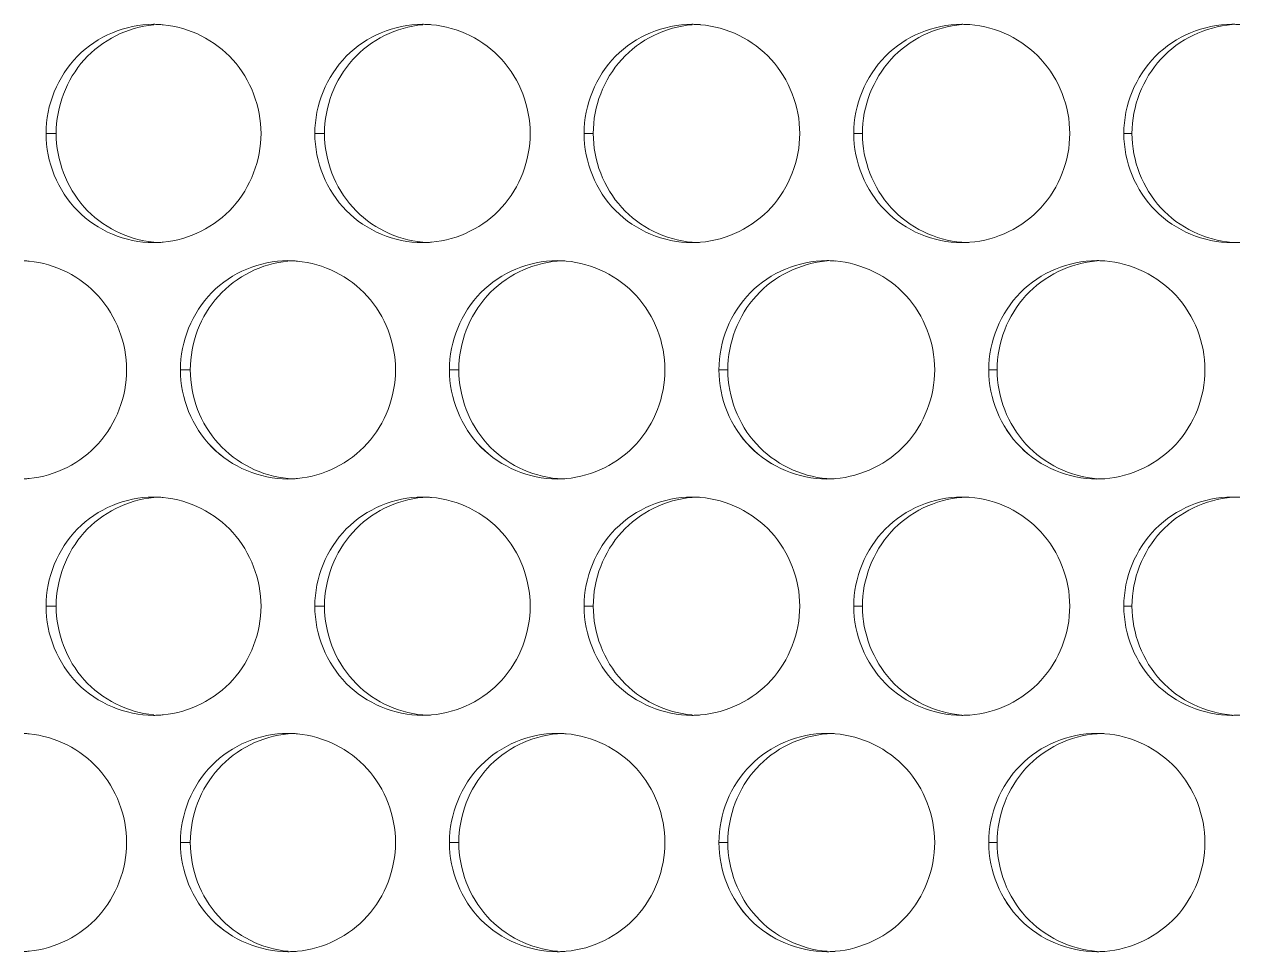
# Model space of a CAD drawing. Header units: millimetres. Extents: x 1177 to 4147, y 93 to 2194.
# Drawn here: x 1663.32 to 1696.71, y 1836.74 to 1862.23 of the extents above; entities that cross this region are included whole.
import ezdxf

# ---------------------------------------------------------------- set-up
doc = ezdxf.new("R2010")
doc.units = ezdxf.units.MM
doc.header["$LTSCALE"] = 0.1
doc.layers.add('标注', color=251, linetype='Continuous', lineweight=9)

msp = doc.modelspace()

# ---------------------------------------------------------------- linework, layer by layer
at = {"layer": '标注'}
for p, q in [((1664.198, 1859.226), (1663.919, 1859.226)), ((1671.569, 1859.226), (1671.304, 1859.226)), ((1678.953, 1859.226), (1678.701, 1859.226)), ((1686.348, 1859.226), (1686.111, 1859.226)), ((1693.755, 1859.226), (1693.531, 1859.226)), ((1667.882, 1852.731), (1667.61, 1852.731)), ((1667.882, 1852.731), (1667.61, 1852.731)), ((1675.259, 1852.731), (1675.001, 1852.731)), ((1675.259, 1852.731), (1675.001, 1852.731)), ((1682.649, 1852.731), (1682.405, 1852.731)), ((1682.649, 1852.731), (1682.405, 1852.731)), ((1690.05, 1852.731), (1689.82, 1852.731)), ((1690.05, 1852.731), (1689.82, 1852.731)), ((1664.198, 1846.236), (1663.919, 1846.236)), ((1671.569, 1846.236), (1671.304, 1846.236)), ((1678.953, 1846.236), (1678.701, 1846.236)), ((1686.348, 1846.236), (1686.111, 1846.236)), ((1693.755, 1846.236), (1693.531, 1846.236)), ((1667.882, 1839.741), (1667.61, 1839.741)), ((1667.882, 1839.741), (1667.61, 1839.741)), ((1675.259, 1839.741), (1675.001, 1839.741)), ((1675.259, 1839.741), (1675.001, 1839.741)), ((1682.649, 1839.741), (1682.405, 1839.741)), ((1682.649, 1839.741), (1682.405, 1839.741)), ((1690.05, 1839.741), (1689.82, 1839.741)), ((1690.05, 1839.741), (1689.82, 1839.741))]:
    msp.add_line(p, q, dxfattribs=at)
for centre, radius, start, end in [((1666.871, 1859.455), 2.771, 87.1426, 89.9956), ((1666.869, 1859.409), 2.817, 84.5296, 87.143), ((1674.261, 1859.447), 2.779, 87.2969, 89.9961), ((1674.259, 1859.403), 2.823, 84.8233, 87.2973), ((1681.664, 1859.439), 2.787, 87.45, 89.9965), ((1681.662, 1859.398), 2.829, 85.1149, 87.4503), ((1689.078, 1859.432), 2.794, 87.6019, 89.9969), ((1689.076, 1859.393), 2.833, 85.4045, 87.6022), ((1696.502, 1859.426), 2.801, 87.7527, 89.9973), ((1696.501, 1859.389), 2.838, 85.6923, 87.753), ((1666.871, 1858.998), 2.771, 270.0044, 272.8574), ((1666.869, 1859.044), 2.817, 272.857, 275.4704), ((1674.261, 1859.006), 2.779, 270.0039, 272.7031), ((1674.259, 1859.05), 2.823, 272.7027, 275.1767), ((1681.664, 1859.014), 2.787, 270.0035, 272.55), ((1681.662, 1859.055), 2.829, 272.5497, 274.8851), ((1689.078, 1859.021), 2.794, 270.0031, 272.3981), ((1689.076, 1859.06), 2.833, 272.3978, 274.5955), ((1696.502, 1859.027), 2.801, 270.0027, 272.2473), ((1696.501, 1859.064), 2.838, 272.247, 274.3077), ((1663.178, 1852.917), 2.814, 84.382, 87.0654), ((1663.178, 1852.917), 2.814, 84.382, 87.0654), ((1670.565, 1852.956), 2.775, 87.2199, 89.9959), ((1670.565, 1852.956), 2.775, 87.2199, 89.9959), ((1670.562, 1852.911), 2.82, 84.6767, 87.2203), ((1670.562, 1852.911), 2.82, 84.6767, 87.2203), ((1677.961, 1852.948), 2.783, 87.3736, 89.9963), ((1677.961, 1852.948), 2.783, 87.3736, 89.9963), ((1677.959, 1852.905), 2.826, 84.9693, 87.374), ((1677.959, 1852.905), 2.826, 84.9693, 87.374), ((1685.369, 1852.941), 2.791, 87.5261, 89.9967), ((1685.369, 1852.941), 2.791, 87.5261, 89.9967), ((1685.367, 1852.9), 2.831, 85.2599, 87.5264), ((1685.367, 1852.9), 2.831, 85.2599, 87.5264), ((1692.789, 1852.934), 2.798, 87.6774, 89.9971), ((1692.789, 1852.934), 2.798, 87.6774, 89.9971), ((1692.787, 1852.896), 2.836, 85.5486, 87.6777), ((1692.787, 1852.896), 2.836, 85.5486, 87.6777), ((1663.178, 1852.546), 2.814, 272.9346, 275.618), ((1663.178, 1852.546), 2.814, 272.9346, 275.618), ((1670.565, 1852.507), 2.775, 270.0041, 272.7801), ((1670.565, 1852.507), 2.775, 270.0041, 272.7801), ((1670.562, 1852.552), 2.82, 272.7797, 275.3233), ((1670.562, 1852.552), 2.82, 272.7797, 275.3233), ((1677.961, 1852.515), 2.783, 270.0037, 272.6264), ((1677.961, 1852.515), 2.783, 270.0037, 272.6264), ((1677.959, 1852.557), 2.826, 272.626, 275.0307), ((1677.959, 1852.557), 2.826, 272.626, 275.0307), ((1685.369, 1852.522), 2.791, 270.0033, 272.4739), ((1685.369, 1852.522), 2.791, 270.0033, 272.4739), ((1685.367, 1852.562), 2.831, 272.4736, 274.7401), ((1685.367, 1852.562), 2.831, 272.4736, 274.7401), ((1692.789, 1852.529), 2.798, 270.0029, 272.3226), ((1692.789, 1852.529), 2.798, 270.0029, 272.3226), ((1692.787, 1852.567), 2.836, 272.3223, 274.4514), ((1692.787, 1852.567), 2.836, 272.3223, 274.4514), ((1666.871, 1846.465), 2.771, 87.1426, 89.9956), ((1674.261, 1846.457), 2.779, 87.2969, 89.9961), ((1681.664, 1846.449), 2.787, 87.45, 89.9965), ((1681.662, 1846.408), 2.829, 85.1149, 87.4503), ((1689.078, 1846.442), 2.794, 87.6019, 89.9969), ((1689.076, 1846.403), 2.833, 85.4045, 87.6022), ((1696.502, 1846.435), 2.801, 87.7527, 89.9973), ((1696.501, 1846.398), 2.838, 85.6923, 87.753), ((1666.869, 1846.419), 2.817, 84.5296, 87.143), ((1674.259, 1846.413), 2.823, 84.8233, 87.2973), ((1666.871, 1846.007), 2.771, 270.0044, 272.8574), ((1666.869, 1846.053), 2.817, 272.857, 275.4704), ((1674.261, 1846.016), 2.779, 270.0039, 272.7031), ((1674.259, 1846.059), 2.823, 272.7027, 275.1767), ((1681.664, 1846.023), 2.787, 270.0035, 272.55), ((1681.662, 1846.065), 2.829, 272.5497, 274.8851), ((1689.078, 1846.03), 2.794, 270.0031, 272.3981), ((1689.076, 1846.069), 2.833, 272.3978, 274.5955), ((1696.502, 1846.037), 2.801, 270.0027, 272.2473), ((1696.501, 1846.074), 2.838, 272.247, 274.3077), ((1663.178, 1839.927), 2.814, 84.382, 87.0654), ((1663.178, 1839.927), 2.814, 84.382, 87.0654), ((1670.565, 1839.965), 2.775, 87.2199, 89.9959), ((1670.565, 1839.965), 2.775, 87.2199, 89.9959), ((1670.562, 1839.921), 2.82, 84.6767, 87.2203), ((1670.562, 1839.921), 2.82, 84.6767, 87.2203), ((1677.961, 1839.958), 2.783, 87.3736, 89.9963), ((1677.961, 1839.958), 2.783, 87.3736, 89.9963), ((1677.959, 1839.915), 2.826, 84.9693, 87.374), ((1677.959, 1839.915), 2.826, 84.9693, 87.374), ((1685.369, 1839.95), 2.791, 87.5261, 89.9967), ((1685.369, 1839.95), 2.791, 87.5261, 89.9967), ((1685.367, 1839.91), 2.831, 85.2599, 87.5264), ((1685.367, 1839.91), 2.831, 85.2599, 87.5264), ((1692.789, 1839.943), 2.798, 87.6774, 89.9971), ((1692.789, 1839.943), 2.798, 87.6774, 89.9971), ((1692.787, 1839.905), 2.836, 85.5486, 87.6777), ((1692.787, 1839.905), 2.836, 85.5486, 87.6777), ((1663.178, 1839.555), 2.814, 272.9346, 275.618), ((1663.178, 1839.555), 2.814, 272.9346, 275.618), ((1670.565, 1839.516), 2.775, 270.0041, 272.7801), ((1670.565, 1839.516), 2.775, 270.0041, 272.7801), ((1670.562, 1839.561), 2.82, 272.7797, 275.3233), ((1670.562, 1839.561), 2.82, 272.7797, 275.3233), ((1677.961, 1839.524), 2.783, 270.0037, 272.6264), ((1677.961, 1839.524), 2.783, 270.0037, 272.6264), ((1677.959, 1839.567), 2.826, 272.626, 275.0307), ((1677.959, 1839.567), 2.826, 272.626, 275.0307), ((1685.369, 1839.532), 2.791, 270.0033, 272.4739), ((1685.369, 1839.532), 2.791, 270.0033, 272.4739), ((1685.367, 1839.572), 2.831, 272.4736, 274.7401), ((1685.367, 1839.572), 2.831, 272.4736, 274.7401), ((1692.789, 1839.539), 2.798, 270.0029, 272.3226), ((1692.789, 1839.539), 2.798, 270.0029, 272.3226), ((1692.787, 1839.577), 2.836, 272.3223, 274.4514), ((1692.787, 1839.577), 2.836, 272.3223, 274.4514)]:
    msp.add_arc(centre, radius, start, end, dxfattribs=at)
for points, knots in [([(1666.878, 1862.214), (1666.518, 1862.179), (1665.803, 1861.97), (1664.914, 1861.295), (1664.338, 1860.333), (1664.198, 1859.594), (1664.198, 1859.226)], [0, 0, 0, 0, 0.248174, 0.497183, 0.747941, 1, 1, 1, 1]), ([(1669.826, 1859.226), (1669.826, 1859.594), (1669.684, 1860.334), (1669.107, 1861.296), (1668.215, 1861.97), (1667.499, 1862.179), (1667.137, 1862.214)], [0, 0, 0, 0, 0.251792, 0.50246, 0.751598, 1, 1, 1, 1]), ([(1674.268, 1862.215), (1673.906, 1862.182), (1673.187, 1861.975), (1672.291, 1861.301), (1671.711, 1860.337), (1671.569, 1859.595), (1671.569, 1859.226)], [0, 0, 0, 0, 0.248358, 0.497446, 0.748118, 1, 1, 1, 1]), ([(1677.221, 1859.226), (1677.221, 1859.595), (1677.078, 1860.337), (1676.496, 1861.302), (1675.597, 1861.975), (1674.877, 1862.182), (1674.514, 1862.215)], [0, 0, 0, 0, 0.251617, 0.502199, 0.751415, 1, 1, 1, 1]), ([(1681.67, 1862.216), (1681.306, 1862.185), (1680.583, 1861.98), (1679.681, 1861.307), (1679.096, 1860.341), (1678.953, 1859.597), (1678.953, 1859.226)], [0, 0, 0, 0, 0.248533, 0.497696, 0.748287, 1, 1, 1, 1]), ([(1684.628, 1859.226), (1684.628, 1859.597), (1684.484, 1860.341), (1683.897, 1861.308), (1682.992, 1861.981), (1682.268, 1862.185), (1681.903, 1862.216)], [0, 0, 0, 0, 0.251451, 0.501952, 0.751242, 1, 1, 1, 1]), ([(1689.084, 1862.217), (1688.718, 1862.188), (1687.991, 1861.986), (1687.082, 1861.313), (1686.492, 1860.344), (1686.348, 1859.598), (1686.348, 1859.226)], [0, 0, 0, 0, 0.248698, 0.497934, 0.748447, 1, 1, 1, 1]), ([(1692.046, 1859.226), (1692.046, 1859.598), (1691.901, 1860.345), (1691.309, 1861.313), (1690.398, 1861.986), (1689.67, 1862.188), (1689.303, 1862.217)], [0, 0, 0, 0, 0.251294, 0.501718, 0.751079, 1, 1, 1, 1]), ([(1696.509, 1862.218), (1696.141, 1862.191), (1695.41, 1861.991), (1694.495, 1861.319), (1693.9, 1860.348), (1693.755, 1859.599), (1693.755, 1859.226)], [0, 0, 0, 0, 0.248852, 0.498158, 0.748599, 1, 1, 1, 1]), ([(1664.198, 1859.226), (1664.198, 1858.859), (1664.338, 1858.12), (1664.914, 1857.158), (1665.803, 1856.483), (1666.518, 1856.274), (1666.878, 1856.239)], [0, 0, 0, 0, 0.252059, 0.502817, 0.751826, 1, 1, 1, 1]), ([(1667.137, 1856.239), (1667.499, 1856.274), (1668.215, 1856.483), (1669.107, 1857.157), (1669.684, 1858.119), (1669.826, 1858.859), (1669.826, 1859.226)], [0, 0, 0, 0, 0.248402, 0.49754, 0.748208, 1, 1, 1, 1]), ([(1671.569, 1859.226), (1671.569, 1858.858), (1671.711, 1858.116), (1672.291, 1857.152), (1673.187, 1856.478), (1673.906, 1856.271), (1674.268, 1856.238)], [0, 0, 0, 0, 0.251882, 0.502554, 0.751642, 1, 1, 1, 1]), ([(1674.514, 1856.238), (1674.877, 1856.271), (1675.597, 1856.478), (1676.496, 1857.151), (1677.078, 1858.116), (1677.221, 1858.857), (1677.221, 1859.226)], [0, 0, 0, 0, 0.248585, 0.497801, 0.748383, 1, 1, 1, 1]), ([(1678.953, 1859.226), (1678.953, 1858.856), (1679.096, 1858.112), (1679.681, 1857.146), (1680.583, 1856.473), (1681.306, 1856.268), (1681.67, 1856.237)], [0, 0, 0, 0, 0.251713, 0.502304, 0.751467, 1, 1, 1, 1]), ([(1681.903, 1856.237), (1682.268, 1856.268), (1682.992, 1856.472), (1683.897, 1857.145), (1684.484, 1858.112), (1684.628, 1858.856), (1684.628, 1859.226)], [0, 0, 0, 0, 0.248758, 0.498048, 0.748549, 1, 1, 1, 1]), ([(1686.348, 1859.226), (1686.348, 1858.855), (1686.492, 1858.109), (1687.082, 1857.14), (1687.991, 1856.467), (1688.718, 1856.265), (1689.084, 1856.236)], [0, 0, 0, 0, 0.251553, 0.502066, 0.751302, 1, 1, 1, 1]), ([(1689.303, 1856.236), (1689.67, 1856.265), (1690.398, 1856.467), (1691.309, 1857.139), (1691.901, 1858.108), (1692.046, 1858.855), (1692.046, 1859.226)], [0, 0, 0, 0, 0.248921, 0.498282, 0.748706, 1, 1, 1, 1]), ([(1693.755, 1859.226), (1693.755, 1858.854), (1693.9, 1858.105), (1694.495, 1857.134), (1695.41, 1856.462), (1696.141, 1856.262), (1696.509, 1856.234)], [0, 0, 0, 0, 0.251401, 0.501842, 0.751148, 1, 1, 1, 1]), ([(1666.133, 1852.731), (1666.133, 1853.099), (1665.992, 1853.836), (1665.417, 1854.797), (1664.528, 1855.472), (1663.814, 1855.682), (1663.454, 1855.718)], [0, 0, 0, 0, 0.251882, 0.502594, 0.751694, 1, 1, 1, 1]), ([(1666.133, 1852.731), (1666.133, 1853.099), (1665.992, 1853.836), (1665.417, 1854.797), (1664.528, 1855.472), (1663.814, 1855.682), (1663.454, 1855.718)], [0, 0, 0, 0, 0.251882, 0.502594, 0.751694, 1, 1, 1, 1]), ([(1670.572, 1855.719), (1670.211, 1855.685), (1669.494, 1855.477), (1668.601, 1854.803), (1668.023, 1853.84), (1667.882, 1853.1), (1667.882, 1852.731)], [0, 0, 0, 0, 0.248267, 0.497316, 0.748031, 1, 1, 1, 1]), ([(1670.572, 1855.719), (1670.211, 1855.685), (1669.494, 1855.477), (1668.601, 1854.803), (1668.023, 1853.84), (1667.882, 1853.1), (1667.882, 1852.731)], [0, 0, 0, 0, 0.248267, 0.497316, 0.748031, 1, 1, 1, 1]), ([(1673.522, 1852.731), (1673.522, 1853.1), (1673.38, 1853.84), (1672.8, 1854.803), (1671.904, 1855.478), (1671.186, 1855.685), (1670.824, 1855.719)], [0, 0, 0, 0, 0.251703, 0.502328, 0.751505, 1, 1, 1, 1]), ([(1673.522, 1852.731), (1673.522, 1853.1), (1673.38, 1853.84), (1672.8, 1854.803), (1671.904, 1855.478), (1671.186, 1855.685), (1670.824, 1855.719)], [0, 0, 0, 0, 0.251703, 0.502328, 0.751505, 1, 1, 1, 1]), ([(1677.968, 1855.72), (1677.605, 1855.688), (1676.884, 1855.483), (1675.985, 1854.809), (1675.402, 1853.844), (1675.259, 1853.101), (1675.259, 1852.731)], [0, 0, 0, 0, 0.248447, 0.497573, 0.748204, 1, 1, 1, 1]), ([(1677.968, 1855.72), (1677.605, 1855.688), (1676.884, 1855.483), (1675.985, 1854.809), (1675.402, 1853.844), (1675.259, 1853.101), (1675.259, 1852.731)], [0, 0, 0, 0, 0.248447, 0.497573, 0.748204, 1, 1, 1, 1]), ([(1680.923, 1852.731), (1680.923, 1853.101), (1680.78, 1853.844), (1680.195, 1854.809), (1679.293, 1855.483), (1678.571, 1855.688), (1678.207, 1855.72)], [0, 0, 0, 0, 0.251533, 0.502074, 0.751327, 1, 1, 1, 1]), ([(1680.923, 1852.731), (1680.923, 1853.101), (1680.78, 1853.844), (1680.195, 1854.809), (1679.293, 1855.483), (1678.571, 1855.688), (1678.207, 1855.72)], [0, 0, 0, 0, 0.251533, 0.502074, 0.751327, 1, 1, 1, 1]), ([(1685.376, 1855.722), (1685.011, 1855.691), (1684.286, 1855.488), (1683.38, 1854.815), (1682.793, 1853.847), (1682.649, 1853.102), (1682.649, 1852.731)], [0, 0, 0, 0, 0.248617, 0.497817, 0.748368, 1, 1, 1, 1]), ([(1685.376, 1855.722), (1685.011, 1855.691), (1684.286, 1855.488), (1683.38, 1854.815), (1682.793, 1853.847), (1682.649, 1853.102), (1682.649, 1852.731)], [0, 0, 0, 0, 0.248617, 0.497817, 0.748368, 1, 1, 1, 1]), ([(1688.336, 1852.731), (1688.336, 1853.102), (1688.191, 1853.848), (1687.602, 1854.815), (1686.694, 1855.488), (1685.967, 1855.691), (1685.601, 1855.722)], [0, 0, 0, 0, 0.251371, 0.501834, 0.751159, 1, 1, 1, 1]), ([(1688.336, 1852.731), (1688.336, 1853.102), (1688.191, 1853.848), (1687.602, 1854.815), (1686.694, 1855.488), (1685.967, 1855.691), (1685.601, 1855.722)], [0, 0, 0, 0, 0.251371, 0.501834, 0.751159, 1, 1, 1, 1]), ([(1692.795, 1855.723), (1692.428, 1855.694), (1691.699, 1855.493), (1690.787, 1854.821), (1690.195, 1853.851), (1690.05, 1853.103), (1690.05, 1852.731)], [0, 0, 0, 0, 0.248776, 0.498047, 0.748524, 1, 1, 1, 1]), ([(1692.795, 1855.723), (1692.428, 1855.694), (1691.699, 1855.493), (1690.787, 1854.821), (1690.195, 1853.851), (1690.05, 1853.103), (1690.05, 1852.731)], [0, 0, 0, 0, 0.248776, 0.498047, 0.748524, 1, 1, 1, 1]), ([(1695.76, 1852.731), (1695.76, 1853.103), (1695.614, 1853.852), (1695.02, 1854.821), (1694.105, 1855.493), (1693.375, 1855.694), (1693.007, 1855.723)], [0, 0, 0, 0, 0.251218, 0.501606, 0.751001, 1, 1, 1, 1]), ([(1695.76, 1852.731), (1695.76, 1853.103), (1695.614, 1853.852), (1695.02, 1854.821), (1694.105, 1855.493), (1693.375, 1855.694), (1693.007, 1855.723)], [0, 0, 0, 0, 0.251218, 0.501606, 0.751001, 1, 1, 1, 1]), ([(1663.454, 1849.745), (1663.814, 1849.78), (1664.528, 1849.99), (1665.417, 1850.665), (1665.992, 1851.626), (1666.133, 1852.364), (1666.133, 1852.731)], [0, 0, 0, 0, 0.248306, 0.497406, 0.748118, 1, 1, 1, 1]), ([(1663.454, 1849.745), (1663.814, 1849.78), (1664.528, 1849.99), (1665.417, 1850.665), (1665.992, 1851.626), (1666.133, 1852.364), (1666.133, 1852.731)], [0, 0, 0, 0, 0.248306, 0.497406, 0.748118, 1, 1, 1, 1]), ([(1667.882, 1852.731), (1667.882, 1852.363), (1668.023, 1851.623), (1668.601, 1850.66), (1669.494, 1849.985), (1670.211, 1849.777), (1670.572, 1849.743)], [0, 0, 0, 0, 0.251969, 0.502684, 0.751733, 1, 1, 1, 1]), ([(1667.882, 1852.731), (1667.882, 1852.363), (1668.023, 1851.623), (1668.601, 1850.66), (1669.494, 1849.985), (1670.211, 1849.777), (1670.572, 1849.743)], [0, 0, 0, 0, 0.251969, 0.502684, 0.751733, 1, 1, 1, 1]), ([(1670.824, 1849.743), (1671.186, 1849.777), (1671.904, 1849.985), (1672.8, 1850.659), (1673.38, 1851.622), (1673.522, 1852.363), (1673.522, 1852.731)], [0, 0, 0, 0, 0.248495, 0.497672, 0.748297, 1, 1, 1, 1]), ([(1670.824, 1849.743), (1671.186, 1849.777), (1671.904, 1849.985), (1672.8, 1850.659), (1673.38, 1851.622), (1673.522, 1852.363), (1673.522, 1852.731)], [0, 0, 0, 0, 0.248495, 0.497672, 0.748297, 1, 1, 1, 1]), ([(1675.259, 1852.731), (1675.259, 1852.362), (1675.402, 1851.619), (1675.985, 1850.654), (1676.884, 1849.98), (1677.605, 1849.774), (1677.968, 1849.742)], [0, 0, 0, 0, 0.251796, 0.502427, 0.751553, 1, 1, 1, 1]), ([(1675.259, 1852.731), (1675.259, 1852.362), (1675.402, 1851.619), (1675.985, 1850.654), (1676.884, 1849.98), (1677.605, 1849.774), (1677.968, 1849.742)], [0, 0, 0, 0, 0.251796, 0.502427, 0.751553, 1, 1, 1, 1]), ([(1678.207, 1849.742), (1678.571, 1849.774), (1679.293, 1849.98), (1680.195, 1850.653), (1680.78, 1851.619), (1680.923, 1852.362), (1680.923, 1852.731)], [0, 0, 0, 0, 0.248673, 0.497926, 0.748467, 1, 1, 1, 1]), ([(1678.207, 1849.742), (1678.571, 1849.774), (1679.293, 1849.98), (1680.195, 1850.653), (1680.78, 1851.619), (1680.923, 1852.362), (1680.923, 1852.731)], [0, 0, 0, 0, 0.248673, 0.497926, 0.748467, 1, 1, 1, 1]), ([(1682.649, 1852.731), (1682.649, 1852.361), (1682.793, 1851.615), (1683.38, 1850.648), (1684.286, 1849.975), (1685.011, 1849.771), (1685.376, 1849.741)], [0, 0, 0, 0, 0.251632, 0.502183, 0.751383, 1, 1, 1, 1]), ([(1682.649, 1852.731), (1682.649, 1852.361), (1682.793, 1851.615), (1683.38, 1850.648), (1684.286, 1849.975), (1685.011, 1849.771), (1685.376, 1849.741)], [0, 0, 0, 0, 0.251632, 0.502183, 0.751383, 1, 1, 1, 1]), ([(1685.601, 1849.741), (1685.967, 1849.771), (1686.694, 1849.975), (1687.602, 1850.647), (1688.191, 1851.615), (1688.336, 1852.36), (1688.336, 1852.731)], [0, 0, 0, 0, 0.248841, 0.498166, 0.748629, 1, 1, 1, 1]), ([(1685.601, 1849.741), (1685.967, 1849.771), (1686.694, 1849.975), (1687.602, 1850.647), (1688.191, 1851.615), (1688.336, 1852.36), (1688.336, 1852.731)], [0, 0, 0, 0, 0.248841, 0.498166, 0.748629, 1, 1, 1, 1]), ([(1690.05, 1852.731), (1690.05, 1852.359), (1690.195, 1851.612), (1690.787, 1850.642), (1691.699, 1849.97), (1692.428, 1849.768), (1692.795, 1849.74)], [0, 0, 0, 0, 0.251476, 0.501953, 0.751224, 1, 1, 1, 1]), ([(1690.05, 1852.731), (1690.05, 1852.359), (1690.195, 1851.612), (1690.787, 1850.642), (1691.699, 1849.97), (1692.428, 1849.768), (1692.795, 1849.74)], [0, 0, 0, 0, 0.251476, 0.501953, 0.751224, 1, 1, 1, 1]), ([(1693.007, 1849.74), (1693.375, 1849.768), (1694.105, 1849.969), (1695.02, 1850.641), (1695.614, 1851.611), (1695.76, 1852.359), (1695.76, 1852.731)], [0, 0, 0, 0, 0.248999, 0.498394, 0.748782, 1, 1, 1, 1]), ([(1693.007, 1849.74), (1693.375, 1849.768), (1694.105, 1849.969), (1695.02, 1850.641), (1695.614, 1851.611), (1695.76, 1852.359), (1695.76, 1852.731)], [0, 0, 0, 0, 0.248999, 0.498394, 0.748782, 1, 1, 1, 1]), ([(1667.838, 1851.584), (1667.984, 1851.225), (1668.415, 1850.554), (1669.079, 1850.113), (1669.435, 1849.963)], [0, 0, 0, 0, 0.501322, 1, 1, 1, 1]), ([(1675.229, 1851.584), (1675.376, 1851.225), (1675.808, 1850.554), (1676.473, 1850.113), (1676.829, 1849.963)], [0, 0, 0, 0, 0.501161, 1, 1, 1, 1]), ([(1682.633, 1851.584), (1682.78, 1851.225), (1683.213, 1850.554), (1683.879, 1850.113), (1684.236, 1849.963)], [0, 0, 0, 0, 0.501009, 1, 1, 1, 1]), ([(1690.049, 1851.584), (1690.196, 1851.225), (1690.63, 1850.554), (1691.296, 1850.113), (1691.654, 1849.963)], [0, 0, 0, 0, 0.500865, 1, 1, 1, 1]), ([(1666.878, 1849.223), (1666.518, 1849.189), (1665.803, 1848.979), (1664.914, 1848.305), (1664.338, 1847.343), (1664.198, 1846.604), (1664.198, 1846.236)], [0, 0, 0, 0, 0.248174, 0.497183, 0.747941, 1, 1, 1, 1]), ([(1669.826, 1846.236), (1669.826, 1846.604), (1669.684, 1847.343), (1669.107, 1848.305), (1668.215, 1848.98), (1667.499, 1849.189), (1667.137, 1849.223)], [0, 0, 0, 0, 0.251792, 0.50246, 0.751598, 1, 1, 1, 1]), ([(1674.268, 1849.225), (1673.906, 1849.192), (1673.187, 1848.985), (1672.291, 1848.311), (1671.711, 1847.346), (1671.569, 1846.605), (1671.569, 1846.236)], [0, 0, 0, 0, 0.248358, 0.497446, 0.748118, 1, 1, 1, 1]), ([(1677.221, 1846.236), (1677.221, 1846.605), (1677.078, 1847.347), (1676.496, 1848.311), (1675.597, 1848.985), (1674.877, 1849.192), (1674.514, 1849.225)], [0, 0, 0, 0, 0.251617, 0.502199, 0.751415, 1, 1, 1, 1]), ([(1681.67, 1849.226), (1681.306, 1849.195), (1680.583, 1848.99), (1679.681, 1848.317), (1679.096, 1847.35), (1678.953, 1846.606), (1678.953, 1846.236)], [0, 0, 0, 0, 0.248533, 0.497696, 0.748287, 1, 1, 1, 1]), ([(1684.628, 1846.236), (1684.628, 1846.606), (1684.484, 1847.351), (1683.897, 1848.317), (1682.992, 1848.99), (1682.268, 1849.195), (1681.903, 1849.226)], [0, 0, 0, 0, 0.251451, 0.501952, 0.751242, 1, 1, 1, 1]), ([(1689.084, 1849.227), (1688.718, 1849.197), (1687.991, 1848.995), (1687.082, 1848.323), (1686.492, 1847.354), (1686.348, 1846.607), (1686.348, 1846.236)], [0, 0, 0, 0, 0.248698, 0.497934, 0.748447, 1, 1, 1, 1]), ([(1692.046, 1846.236), (1692.046, 1846.607), (1691.901, 1847.354), (1691.309, 1848.323), (1690.398, 1848.995), (1689.67, 1849.198), (1689.303, 1849.227)], [0, 0, 0, 0, 0.251294, 0.501718, 0.751079, 1, 1, 1, 1]), ([(1696.509, 1849.228), (1696.141, 1849.2), (1695.41, 1849), (1694.495, 1848.328), (1693.9, 1847.358), (1693.755, 1846.609), (1693.755, 1846.236)], [0, 0, 0, 0, 0.248852, 0.498158, 0.748599, 1, 1, 1, 1]), ([(1664.198, 1846.236), (1664.198, 1845.868), (1664.338, 1845.13), (1664.914, 1844.168), (1665.803, 1843.493), (1666.518, 1843.284), (1666.878, 1843.249)], [0, 0, 0, 0, 0.252059, 0.502817, 0.751826, 1, 1, 1, 1]), ([(1667.137, 1843.249), (1667.499, 1843.283), (1668.215, 1843.493), (1669.107, 1844.167), (1669.684, 1845.129), (1669.826, 1845.868), (1669.826, 1846.236)], [0, 0, 0, 0, 0.248402, 0.49754, 0.748208, 1, 1, 1, 1]), ([(1671.569, 1846.236), (1671.569, 1845.867), (1671.711, 1845.126), (1672.291, 1844.162), (1673.187, 1843.487), (1673.906, 1843.281), (1674.268, 1843.248)], [0, 0, 0, 0, 0.251882, 0.502554, 0.751642, 1, 1, 1, 1]), ([(1674.514, 1843.248), (1674.877, 1843.28), (1675.597, 1843.487), (1676.496, 1844.161), (1677.078, 1845.125), (1677.221, 1845.867), (1677.221, 1846.236)], [0, 0, 0, 0, 0.248585, 0.497801, 0.748383, 1, 1, 1, 1]), ([(1678.953, 1846.236), (1678.953, 1845.866), (1679.096, 1845.122), (1679.681, 1844.156), (1680.583, 1843.482), (1681.306, 1843.278), (1681.67, 1843.246)], [0, 0, 0, 0, 0.251713, 0.502304, 0.751467, 1, 1, 1, 1]), ([(1681.903, 1843.246), (1682.268, 1843.277), (1682.992, 1843.482), (1683.897, 1844.155), (1684.484, 1845.121), (1684.628, 1845.866), (1684.628, 1846.236)], [0, 0, 0, 0, 0.248758, 0.498048, 0.748549, 1, 1, 1, 1]), ([(1686.348, 1846.236), (1686.348, 1845.865), (1686.492, 1845.118), (1687.082, 1844.15), (1687.991, 1843.477), (1688.718, 1843.275), (1689.084, 1843.245)], [0, 0, 0, 0, 0.251553, 0.502066, 0.751302, 1, 1, 1, 1]), ([(1689.303, 1843.245), (1689.67, 1843.275), (1690.398, 1843.477), (1691.309, 1844.149), (1691.901, 1845.118), (1692.046, 1845.865), (1692.046, 1846.236)], [0, 0, 0, 0, 0.248921, 0.498282, 0.748706, 1, 1, 1, 1]), ([(1693.755, 1846.236), (1693.755, 1845.864), (1693.9, 1845.115), (1694.495, 1844.144), (1695.41, 1843.472), (1696.141, 1843.272), (1696.509, 1843.244)], [0, 0, 0, 0, 0.251401, 0.501842, 0.751148, 1, 1, 1, 1]), ([(1666.133, 1839.741), (1666.133, 1840.108), (1665.992, 1840.846), (1665.417, 1841.807), (1664.528, 1842.482), (1663.814, 1842.692), (1663.454, 1842.727)], [0, 0, 0, 0, 0.251882, 0.502594, 0.751694, 1, 1, 1, 1]), ([(1666.133, 1839.741), (1666.133, 1840.108), (1665.992, 1840.846), (1665.417, 1841.807), (1664.528, 1842.482), (1663.814, 1842.692), (1663.454, 1842.727)], [0, 0, 0, 0, 0.251882, 0.502594, 0.751694, 1, 1, 1, 1]), ([(1670.572, 1842.729), (1670.211, 1842.695), (1669.494, 1842.487), (1668.601, 1841.812), (1668.023, 1840.849), (1667.882, 1840.109), (1667.882, 1839.741)], [0, 0, 0, 0, 0.248267, 0.497316, 0.748031, 1, 1, 1, 1]), ([(1670.572, 1842.729), (1670.211, 1842.695), (1669.494, 1842.487), (1668.601, 1841.812), (1668.023, 1840.849), (1667.882, 1840.109), (1667.882, 1839.741)], [0, 0, 0, 0, 0.248267, 0.497316, 0.748031, 1, 1, 1, 1]), ([(1673.522, 1839.741), (1673.522, 1840.109), (1673.38, 1840.85), (1672.8, 1841.813), (1671.904, 1842.487), (1671.186, 1842.695), (1670.824, 1842.729)], [0, 0, 0, 0, 0.251703, 0.502328, 0.751505, 1, 1, 1, 1]), ([(1673.522, 1839.741), (1673.522, 1840.109), (1673.38, 1840.85), (1672.8, 1841.813), (1671.904, 1842.487), (1671.186, 1842.695), (1670.824, 1842.729)], [0, 0, 0, 0, 0.251703, 0.502328, 0.751505, 1, 1, 1, 1]), ([(1677.968, 1842.73), (1677.605, 1842.698), (1676.884, 1842.492), (1675.985, 1841.818), (1675.402, 1840.853), (1675.259, 1840.11), (1675.259, 1839.741)], [0, 0, 0, 0, 0.248447, 0.497573, 0.748204, 1, 1, 1, 1]), ([(1677.968, 1842.73), (1677.605, 1842.698), (1676.884, 1842.492), (1675.985, 1841.818), (1675.402, 1840.853), (1675.259, 1840.11), (1675.259, 1839.741)], [0, 0, 0, 0, 0.248447, 0.497573, 0.748204, 1, 1, 1, 1]), ([(1680.923, 1839.741), (1680.923, 1840.111), (1680.78, 1840.854), (1680.195, 1841.819), (1679.293, 1842.492), (1678.571, 1842.698), (1678.207, 1842.73)], [0, 0, 0, 0, 0.251533, 0.502074, 0.751327, 1, 1, 1, 1]), ([(1680.923, 1839.741), (1680.923, 1840.111), (1680.78, 1840.854), (1680.195, 1841.819), (1679.293, 1842.492), (1678.571, 1842.698), (1678.207, 1842.73)], [0, 0, 0, 0, 0.251533, 0.502074, 0.751327, 1, 1, 1, 1]), ([(1685.376, 1842.731), (1685.011, 1842.701), (1684.286, 1842.497), (1683.38, 1841.824), (1682.793, 1840.857), (1682.649, 1840.112), (1682.649, 1839.741)], [0, 0, 0, 0, 0.248617, 0.497817, 0.748368, 1, 1, 1, 1]), ([(1685.376, 1842.731), (1685.011, 1842.701), (1684.286, 1842.497), (1683.38, 1841.824), (1682.793, 1840.857), (1682.649, 1840.112), (1682.649, 1839.741)], [0, 0, 0, 0, 0.248617, 0.497817, 0.748368, 1, 1, 1, 1]), ([(1688.336, 1839.741), (1688.336, 1840.112), (1688.191, 1840.857), (1687.602, 1841.825), (1686.694, 1842.498), (1685.967, 1842.701), (1685.601, 1842.731)], [0, 0, 0, 0, 0.251371, 0.501834, 0.751159, 1, 1, 1, 1]), ([(1688.336, 1839.741), (1688.336, 1840.112), (1688.191, 1840.857), (1687.602, 1841.825), (1686.694, 1842.498), (1685.967, 1842.701), (1685.601, 1842.731)], [0, 0, 0, 0, 0.251371, 0.501834, 0.751159, 1, 1, 1, 1]), ([(1692.795, 1842.732), (1692.428, 1842.704), (1691.699, 1842.503), (1690.787, 1841.83), (1690.195, 1840.861), (1690.05, 1840.113), (1690.05, 1839.741)], [0, 0, 0, 0, 0.248776, 0.498047, 0.748524, 1, 1, 1, 1]), ([(1692.795, 1842.732), (1692.428, 1842.704), (1691.699, 1842.503), (1690.787, 1841.83), (1690.195, 1840.861), (1690.05, 1840.113), (1690.05, 1839.741)], [0, 0, 0, 0, 0.248776, 0.498047, 0.748524, 1, 1, 1, 1]), ([(1695.76, 1839.741), (1695.76, 1840.113), (1695.614, 1840.861), (1695.02, 1841.831), (1694.105, 1842.503), (1693.375, 1842.704), (1693.007, 1842.732)], [0, 0, 0, 0, 0.251218, 0.501606, 0.751001, 1, 1, 1, 1]), ([(1695.76, 1839.741), (1695.76, 1840.113), (1695.614, 1840.861), (1695.02, 1841.831), (1694.105, 1842.503), (1693.375, 1842.704), (1693.007, 1842.732)], [0, 0, 0, 0, 0.251218, 0.501606, 0.751001, 1, 1, 1, 1]), ([(1663.454, 1836.754), (1663.814, 1836.79), (1664.528, 1837), (1665.417, 1837.675), (1665.992, 1838.636), (1666.133, 1839.374), (1666.133, 1839.741)], [0, 0, 0, 0, 0.248306, 0.497406, 0.748118, 1, 1, 1, 1]), ([(1663.454, 1836.754), (1663.814, 1836.79), (1664.528, 1837), (1665.417, 1837.675), (1665.992, 1838.636), (1666.133, 1839.374), (1666.133, 1839.741)], [0, 0, 0, 0, 0.248306, 0.497406, 0.748118, 1, 1, 1, 1]), ([(1667.882, 1839.741), (1667.882, 1839.373), (1668.023, 1838.632), (1668.601, 1837.669), (1669.494, 1836.995), (1670.211, 1836.787), (1670.572, 1836.753)], [0, 0, 0, 0, 0.251969, 0.502684, 0.751733, 1, 1, 1, 1]), ([(1667.882, 1839.741), (1667.882, 1839.373), (1668.023, 1838.632), (1668.601, 1837.669), (1669.494, 1836.995), (1670.211, 1836.787), (1670.572, 1836.753)], [0, 0, 0, 0, 0.251969, 0.502684, 0.751733, 1, 1, 1, 1]), ([(1670.824, 1836.753), (1671.186, 1836.787), (1671.904, 1836.995), (1672.8, 1837.669), (1673.38, 1838.632), (1673.522, 1839.372), (1673.522, 1839.741)], [0, 0, 0, 0, 0.248495, 0.497672, 0.748297, 1, 1, 1, 1]), ([(1670.824, 1836.753), (1671.186, 1836.787), (1671.904, 1836.995), (1672.8, 1837.669), (1673.38, 1838.632), (1673.522, 1839.372), (1673.522, 1839.741)], [0, 0, 0, 0, 0.248495, 0.497672, 0.748297, 1, 1, 1, 1]), ([(1675.259, 1839.741), (1675.259, 1839.371), (1675.402, 1838.629), (1675.985, 1837.663), (1676.884, 1836.99), (1677.605, 1836.784), (1677.968, 1836.752)], [0, 0, 0, 0, 0.251796, 0.502427, 0.751553, 1, 1, 1, 1]), ([(1675.259, 1839.741), (1675.259, 1839.371), (1675.402, 1838.629), (1675.985, 1837.663), (1676.884, 1836.99), (1677.605, 1836.784), (1677.968, 1836.752)], [0, 0, 0, 0, 0.251796, 0.502427, 0.751553, 1, 1, 1, 1]), ([(1678.207, 1836.752), (1678.571, 1836.784), (1679.293, 1836.989), (1680.195, 1837.663), (1680.78, 1838.628), (1680.923, 1839.371), (1680.923, 1839.741)], [0, 0, 0, 0, 0.248673, 0.497926, 0.748467, 1, 1, 1, 1]), ([(1678.207, 1836.752), (1678.571, 1836.784), (1679.293, 1836.989), (1680.195, 1837.663), (1680.78, 1838.628), (1680.923, 1839.371), (1680.923, 1839.741)], [0, 0, 0, 0, 0.248673, 0.497926, 0.748467, 1, 1, 1, 1]), ([(1682.649, 1839.741), (1682.649, 1839.37), (1682.793, 1838.625), (1683.38, 1837.657), (1684.286, 1836.984), (1685.011, 1836.781), (1685.376, 1836.751)], [0, 0, 0, 0, 0.251632, 0.502183, 0.751383, 1, 1, 1, 1]), ([(1682.649, 1839.741), (1682.649, 1839.37), (1682.793, 1838.625), (1683.38, 1837.657), (1684.286, 1836.984), (1685.011, 1836.781), (1685.376, 1836.751)], [0, 0, 0, 0, 0.251632, 0.502183, 0.751383, 1, 1, 1, 1]), ([(1685.601, 1836.751), (1685.967, 1836.781), (1686.694, 1836.984), (1687.602, 1837.657), (1688.191, 1838.624), (1688.336, 1839.37), (1688.336, 1839.741)], [0, 0, 0, 0, 0.248841, 0.498166, 0.748629, 1, 1, 1, 1]), ([(1685.601, 1836.751), (1685.967, 1836.781), (1686.694, 1836.984), (1687.602, 1837.657), (1688.191, 1838.624), (1688.336, 1839.37), (1688.336, 1839.741)], [0, 0, 0, 0, 0.248841, 0.498166, 0.748629, 1, 1, 1, 1]), ([(1690.05, 1839.741), (1690.05, 1839.369), (1690.195, 1838.621), (1690.787, 1837.652), (1691.699, 1836.979), (1692.428, 1836.778), (1692.795, 1836.749)], [0, 0, 0, 0, 0.251476, 0.501953, 0.751224, 1, 1, 1, 1]), ([(1690.05, 1839.741), (1690.05, 1839.369), (1690.195, 1838.621), (1690.787, 1837.652), (1691.699, 1836.979), (1692.428, 1836.778), (1692.795, 1836.749)], [0, 0, 0, 0, 0.251476, 0.501953, 0.751224, 1, 1, 1, 1]), ([(1693.007, 1836.749), (1693.375, 1836.778), (1694.105, 1836.979), (1695.02, 1837.651), (1695.614, 1838.621), (1695.76, 1839.369), (1695.76, 1839.741)], [0, 0, 0, 0, 0.248999, 0.498394, 0.748782, 1, 1, 1, 1]), ([(1693.007, 1836.749), (1693.375, 1836.778), (1694.105, 1836.979), (1695.02, 1837.651), (1695.614, 1838.621), (1695.76, 1839.369), (1695.76, 1839.741)], [0, 0, 0, 0, 0.248999, 0.498394, 0.748782, 1, 1, 1, 1]), ([(1667.838, 1838.594), (1667.984, 1838.234), (1668.415, 1837.564), (1669.079, 1837.122), (1669.435, 1836.973)], [0, 0, 0, 0, 0.501322, 1, 1, 1, 1]), ([(1675.229, 1838.594), (1675.376, 1838.234), (1675.808, 1837.564), (1676.473, 1837.122), (1676.829, 1836.973)], [0, 0, 0, 0, 0.501161, 1, 1, 1, 1]), ([(1682.633, 1838.594), (1682.78, 1838.234), (1683.213, 1837.563), (1683.879, 1837.122), (1684.236, 1836.973)], [0, 0, 0, 0, 0.501009, 1, 1, 1, 1]), ([(1690.049, 1838.594), (1690.196, 1838.234), (1690.63, 1837.563), (1691.296, 1837.122), (1691.654, 1836.973)], [0, 0, 0, 0, 0.500865, 1, 1, 1, 1])]:
    msp.add_open_spline(points, degree=3, knots=knots, dxfattribs=at)
for points in [[(1665.742, 1861.995), (1665.387, 1861.845), (1665.053, 1861.622), (1664.783, 1861.347)], [(1666.871, 1862.226), (1666.487, 1862.226), (1666.096, 1862.144), (1665.742, 1861.995)], [(1673.131, 1861.995), (1672.774, 1861.845), (1672.44, 1861.622), (1672.169, 1861.347)], [(1674.261, 1862.226), (1673.877, 1862.226), (1673.485, 1862.144), (1673.131, 1861.995)], [(1680.531, 1861.995), (1680.174, 1861.845), (1679.84, 1861.622), (1679.568, 1861.347)], [(1681.664, 1862.226), (1681.278, 1862.226), (1680.886, 1862.144), (1680.531, 1861.995)], [(1687.943, 1861.995), (1687.586, 1861.845), (1687.251, 1861.622), (1686.979, 1861.347)], [(1689.078, 1862.226), (1688.692, 1862.226), (1688.299, 1862.144), (1687.943, 1861.995)], [(1695.367, 1861.995), (1695.009, 1861.845), (1694.673, 1861.622), (1694.401, 1861.347)], [(1696.503, 1862.226), (1696.116, 1862.226), (1695.723, 1862.144), (1695.367, 1861.995)], [(1664.783, 1861.347), (1664.511, 1861.071), (1664.293, 1860.733), (1664.146, 1860.374)], [(1672.169, 1861.347), (1671.897, 1861.071), (1671.679, 1860.733), (1671.532, 1860.374)], [(1679.568, 1861.347), (1679.296, 1861.071), (1679.077, 1860.733), (1678.93, 1860.374)], [(1686.979, 1861.347), (1686.706, 1861.071), (1686.487, 1860.733), (1686.34, 1860.374)], [(1694.401, 1861.347), (1694.127, 1861.071), (1693.908, 1860.733), (1693.76, 1860.374)], [(1664.146, 1860.374), (1663.999, 1860.013), (1663.919, 1859.616), (1663.919, 1859.226)], [(1671.532, 1860.374), (1671.385, 1860.013), (1671.304, 1859.616), (1671.304, 1859.226)], [(1678.93, 1860.374), (1678.782, 1860.013), (1678.701, 1859.616), (1678.701, 1859.226)], [(1686.34, 1860.374), (1686.192, 1860.013), (1686.111, 1859.616), (1686.111, 1859.226)], [(1693.76, 1860.374), (1693.612, 1860.013), (1693.531, 1859.616), (1693.531, 1859.226)], [(1663.919, 1859.226), (1663.919, 1858.837), (1663.999, 1858.44), (1664.146, 1858.079)], [(1671.304, 1859.226), (1671.304, 1858.837), (1671.385, 1858.44), (1671.532, 1858.079)], [(1678.701, 1859.226), (1678.701, 1858.837), (1678.782, 1858.44), (1678.93, 1858.079)], [(1686.111, 1859.226), (1686.111, 1858.837), (1686.192, 1858.44), (1686.34, 1858.079)], [(1693.531, 1859.226), (1693.531, 1858.837), (1693.612, 1858.44), (1693.76, 1858.079)], [(1664.146, 1858.079), (1664.293, 1857.72), (1664.511, 1857.382), (1664.783, 1857.106)], [(1671.532, 1858.079), (1671.679, 1857.72), (1671.897, 1857.382), (1672.169, 1857.106)], [(1678.93, 1858.079), (1679.077, 1857.72), (1679.296, 1857.382), (1679.568, 1857.106)], [(1686.34, 1858.079), (1686.487, 1857.72), (1686.706, 1857.382), (1686.979, 1857.106)], [(1693.76, 1858.079), (1693.908, 1857.72), (1694.127, 1857.382), (1694.401, 1857.106)], [(1664.783, 1857.106), (1665.053, 1856.831), (1665.387, 1856.608), (1665.742, 1856.458)], [(1672.169, 1857.106), (1672.44, 1856.831), (1672.774, 1856.608), (1673.131, 1856.458)], [(1679.568, 1857.106), (1679.84, 1856.831), (1680.174, 1856.608), (1680.531, 1856.458)], [(1686.979, 1857.106), (1687.251, 1856.831), (1687.586, 1856.608), (1687.943, 1856.458)], [(1694.401, 1857.106), (1694.673, 1856.83), (1695.009, 1856.608), (1695.367, 1856.458)], [(1665.742, 1856.458), (1666.096, 1856.309), (1666.487, 1856.226), (1666.871, 1856.226)], [(1673.131, 1856.458), (1673.485, 1856.309), (1673.877, 1856.226), (1674.261, 1856.226)], [(1680.531, 1856.458), (1680.886, 1856.309), (1681.278, 1856.226), (1681.664, 1856.226)], [(1687.943, 1856.458), (1688.299, 1856.309), (1688.692, 1856.226), (1689.078, 1856.226)], [(1695.367, 1856.458), (1695.723, 1856.309), (1696.116, 1856.226), (1696.503, 1856.226)], [(1670.565, 1855.731), (1670.18, 1855.731), (1669.789, 1855.649), (1669.435, 1855.5)], [(1670.565, 1855.731), (1670.18, 1855.731), (1669.789, 1855.649), (1669.435, 1855.5)], [(1677.961, 1855.731), (1677.576, 1855.731), (1677.184, 1855.649), (1676.829, 1855.5)], [(1677.961, 1855.731), (1677.576, 1855.731), (1677.184, 1855.649), (1676.829, 1855.5)], [(1685.369, 1855.731), (1684.984, 1855.731), (1684.591, 1855.649), (1684.236, 1855.5)], [(1685.369, 1855.731), (1684.984, 1855.731), (1684.591, 1855.649), (1684.236, 1855.5)], [(1692.789, 1855.731), (1692.403, 1855.731), (1692.01, 1855.649), (1691.654, 1855.5)], [(1692.789, 1855.731), (1692.403, 1855.731), (1692.01, 1855.649), (1691.654, 1855.5)], [(1669.435, 1855.5), (1669.079, 1855.35), (1668.745, 1855.127), (1668.474, 1854.852)], [(1669.435, 1855.5), (1669.079, 1855.35), (1668.745, 1855.127), (1668.474, 1854.852)], [(1676.829, 1855.5), (1676.473, 1855.35), (1676.139, 1855.127), (1675.867, 1854.852)], [(1676.829, 1855.5), (1676.473, 1855.35), (1676.139, 1855.127), (1675.867, 1854.852)], [(1684.236, 1855.5), (1683.879, 1855.35), (1683.544, 1855.127), (1683.272, 1854.852)], [(1684.236, 1855.5), (1683.879, 1855.35), (1683.544, 1855.127), (1683.272, 1854.852)], [(1691.654, 1855.5), (1691.296, 1855.35), (1690.961, 1855.127), (1690.688, 1854.852)], [(1691.654, 1855.5), (1691.296, 1855.35), (1690.961, 1855.127), (1690.688, 1854.852)], [(1668.474, 1854.852), (1668.202, 1854.576), (1667.984, 1854.238), (1667.838, 1853.879)], [(1668.474, 1854.852), (1668.202, 1854.576), (1667.984, 1854.238), (1667.838, 1853.879)], [(1675.867, 1854.852), (1675.595, 1854.576), (1675.376, 1854.238), (1675.229, 1853.879)], [(1675.867, 1854.852), (1675.595, 1854.576), (1675.376, 1854.238), (1675.229, 1853.879)], [(1683.272, 1854.852), (1682.999, 1854.576), (1682.78, 1854.238), (1682.633, 1853.879)], [(1683.272, 1854.852), (1682.999, 1854.576), (1682.78, 1854.238), (1682.633, 1853.879)], [(1690.688, 1854.852), (1690.415, 1854.576), (1690.196, 1854.238), (1690.049, 1853.879)], [(1690.688, 1854.852), (1690.415, 1854.576), (1690.196, 1854.238), (1690.049, 1853.879)], [(1667.838, 1853.879), (1667.69, 1853.518), (1667.61, 1853.121), (1667.61, 1852.731)], [(1667.838, 1853.879), (1667.69, 1853.518), (1667.61, 1853.121), (1667.61, 1852.731)], [(1675.229, 1853.879), (1675.082, 1853.518), (1675.001, 1853.121), (1675.001, 1852.731)], [(1675.229, 1853.879), (1675.082, 1853.518), (1675.001, 1853.121), (1675.001, 1852.731)], [(1682.633, 1853.879), (1682.486, 1853.518), (1682.405, 1853.121), (1682.405, 1852.731)], [(1682.633, 1853.879), (1682.486, 1853.518), (1682.405, 1853.121), (1682.405, 1852.731)], [(1690.049, 1853.879), (1689.901, 1853.518), (1689.82, 1853.121), (1689.82, 1852.731)], [(1690.049, 1853.879), (1689.901, 1853.518), (1689.82, 1853.121), (1689.82, 1852.731)], [(1667.61, 1852.731), (1667.61, 1852.341), (1667.69, 1851.945), (1667.838, 1851.584)], [(1667.61, 1852.731), (1667.61, 1852.341), (1667.69, 1851.945), (1667.838, 1851.584)], [(1675.001, 1852.731), (1675.001, 1852.341), (1675.082, 1851.945), (1675.229, 1851.584)], [(1675.001, 1852.731), (1675.001, 1852.341), (1675.082, 1851.945), (1675.229, 1851.584)], [(1682.405, 1852.731), (1682.405, 1852.341), (1682.486, 1851.945), (1682.633, 1851.584)], [(1682.405, 1852.731), (1682.405, 1852.341), (1682.486, 1851.945), (1682.633, 1851.584)], [(1689.82, 1852.731), (1689.82, 1852.341), (1689.901, 1851.945), (1690.049, 1851.584)], [(1689.82, 1852.731), (1689.82, 1852.341), (1689.901, 1851.945), (1690.049, 1851.584)], [(1667.838, 1851.584), (1667.984, 1851.225), (1668.202, 1850.887), (1668.474, 1850.611)], [(1675.229, 1851.584), (1675.376, 1851.225), (1675.595, 1850.887), (1675.867, 1850.611)], [(1682.633, 1851.584), (1682.78, 1851.225), (1682.999, 1850.887), (1683.272, 1850.611)], [(1690.049, 1851.584), (1690.196, 1851.225), (1690.415, 1850.887), (1690.688, 1850.611)], [(1668.474, 1850.611), (1668.745, 1850.336), (1669.079, 1850.113), (1669.435, 1849.963)], [(1675.867, 1850.611), (1676.139, 1850.335), (1676.473, 1850.113), (1676.829, 1849.963)], [(1683.272, 1850.611), (1683.544, 1850.335), (1683.879, 1850.113), (1684.236, 1849.963)], [(1690.688, 1850.611), (1690.961, 1850.335), (1691.296, 1850.113), (1691.654, 1849.963)], [(1669.435, 1849.963), (1669.789, 1849.814), (1670.18, 1849.731), (1670.565, 1849.731)], [(1669.435, 1849.963), (1669.789, 1849.814), (1670.18, 1849.731), (1670.565, 1849.731)], [(1676.829, 1849.963), (1677.184, 1849.814), (1677.576, 1849.731), (1677.961, 1849.731)], [(1676.829, 1849.963), (1677.184, 1849.814), (1677.576, 1849.731), (1677.961, 1849.731)], [(1684.236, 1849.963), (1684.591, 1849.814), (1684.984, 1849.731), (1685.369, 1849.731)], [(1684.236, 1849.963), (1684.591, 1849.814), (1684.984, 1849.731), (1685.369, 1849.731)], [(1691.654, 1849.963), (1692.01, 1849.814), (1692.403, 1849.731), (1692.789, 1849.731)], [(1691.654, 1849.963), (1692.01, 1849.814), (1692.403, 1849.731), (1692.789, 1849.731)], [(1666.871, 1849.236), (1666.487, 1849.236), (1666.096, 1849.153), (1665.742, 1849.004)], [(1674.261, 1849.236), (1673.877, 1849.236), (1673.485, 1849.153), (1673.131, 1849.004)], [(1681.664, 1849.236), (1681.278, 1849.236), (1680.886, 1849.153), (1680.531, 1849.004)], [(1689.078, 1849.236), (1688.692, 1849.236), (1688.299, 1849.153), (1687.943, 1849.004)], [(1696.503, 1849.236), (1696.116, 1849.236), (1695.723, 1849.153), (1695.367, 1849.004)], [(1665.742, 1849.004), (1665.387, 1848.855), (1665.053, 1848.632), (1664.783, 1848.357)], [(1673.131, 1849.004), (1672.774, 1848.855), (1672.44, 1848.632), (1672.169, 1848.357)], [(1680.531, 1849.004), (1680.174, 1848.855), (1679.84, 1848.632), (1679.568, 1848.357)], [(1687.943, 1849.004), (1687.586, 1848.855), (1687.251, 1848.632), (1686.979, 1848.357)], [(1695.367, 1849.004), (1695.009, 1848.855), (1694.673, 1848.632), (1694.401, 1848.357)], [(1664.783, 1848.357), (1664.511, 1848.08), (1664.293, 1847.742), (1664.146, 1847.383)], [(1672.169, 1848.357), (1671.897, 1848.081), (1671.679, 1847.742), (1671.532, 1847.383)], [(1679.568, 1848.357), (1679.296, 1848.081), (1679.077, 1847.742), (1678.93, 1847.383)], [(1686.979, 1848.357), (1686.706, 1848.081), (1686.487, 1847.743), (1686.34, 1847.383)], [(1694.401, 1848.357), (1694.127, 1848.081), (1693.908, 1847.743), (1693.76, 1847.383)], [(1664.146, 1847.383), (1663.999, 1847.022), (1663.919, 1846.626), (1663.919, 1846.236)], [(1671.532, 1847.383), (1671.385, 1847.022), (1671.304, 1846.626), (1671.304, 1846.236)], [(1678.93, 1847.383), (1678.782, 1847.022), (1678.701, 1846.626), (1678.701, 1846.236)], [(1686.34, 1847.383), (1686.192, 1847.022), (1686.111, 1846.626), (1686.111, 1846.236)], [(1693.76, 1847.383), (1693.612, 1847.023), (1693.531, 1846.626), (1693.531, 1846.236)], [(1663.919, 1846.236), (1663.919, 1845.846), (1663.999, 1845.45), (1664.146, 1845.089)], [(1671.304, 1846.236), (1671.304, 1845.846), (1671.385, 1845.45), (1671.532, 1845.089)], [(1678.701, 1846.236), (1678.701, 1845.846), (1678.782, 1845.45), (1678.93, 1845.089)], [(1686.111, 1846.236), (1686.111, 1845.846), (1686.192, 1845.45), (1686.34, 1845.089)], [(1693.531, 1846.236), (1693.531, 1845.846), (1693.612, 1845.45), (1693.76, 1845.089)], [(1664.146, 1845.089), (1664.293, 1844.73), (1664.511, 1844.392), (1664.783, 1844.115)], [(1671.532, 1845.089), (1671.679, 1844.73), (1671.897, 1844.392), (1672.169, 1844.115)], [(1678.93, 1845.089), (1679.077, 1844.73), (1679.296, 1844.392), (1679.568, 1844.115)], [(1686.34, 1845.089), (1686.487, 1844.73), (1686.706, 1844.391), (1686.979, 1844.115)], [(1693.76, 1845.089), (1693.908, 1844.73), (1694.127, 1844.391), (1694.401, 1844.115)], [(1664.783, 1844.115), (1665.053, 1843.84), (1665.387, 1843.618), (1665.742, 1843.468)], [(1672.169, 1844.115), (1672.44, 1843.84), (1672.774, 1843.618), (1673.131, 1843.468)], [(1679.568, 1844.115), (1679.84, 1843.84), (1680.174, 1843.618), (1680.531, 1843.468)], [(1686.979, 1844.115), (1687.251, 1843.84), (1687.586, 1843.618), (1687.943, 1843.468)], [(1694.401, 1844.115), (1694.673, 1843.84), (1695.009, 1843.617), (1695.367, 1843.468)], [(1665.742, 1843.468), (1666.096, 1843.319), (1666.487, 1843.236), (1666.871, 1843.236)], [(1673.131, 1843.468), (1673.485, 1843.319), (1673.877, 1843.236), (1674.261, 1843.236)], [(1680.531, 1843.468), (1680.886, 1843.319), (1681.278, 1843.236), (1681.664, 1843.236)], [(1687.943, 1843.468), (1688.299, 1843.319), (1688.692, 1843.236), (1689.078, 1843.236)], [(1695.367, 1843.468), (1695.723, 1843.319), (1696.116, 1843.236), (1696.503, 1843.236)], [(1670.565, 1842.741), (1670.18, 1842.741), (1669.789, 1842.658), (1669.435, 1842.509)], [(1670.565, 1842.741), (1670.18, 1842.741), (1669.789, 1842.658), (1669.435, 1842.509)], [(1677.961, 1842.741), (1677.576, 1842.741), (1677.184, 1842.658), (1676.829, 1842.509)], [(1677.961, 1842.741), (1677.576, 1842.741), (1677.184, 1842.658), (1676.829, 1842.509)], [(1685.369, 1842.741), (1684.984, 1842.741), (1684.591, 1842.658), (1684.236, 1842.509)], [(1685.369, 1842.741), (1684.984, 1842.741), (1684.591, 1842.658), (1684.236, 1842.509)], [(1692.789, 1842.741), (1692.403, 1842.741), (1692.01, 1842.658), (1691.654, 1842.509)], [(1692.789, 1842.741), (1692.403, 1842.741), (1692.01, 1842.658), (1691.654, 1842.509)], [(1669.435, 1842.509), (1669.079, 1842.359), (1668.745, 1842.137), (1668.474, 1841.862)], [(1669.435, 1842.509), (1669.079, 1842.359), (1668.745, 1842.137), (1668.474, 1841.862)], [(1676.829, 1842.509), (1676.473, 1842.359), (1676.139, 1842.137), (1675.867, 1841.862)], [(1676.829, 1842.509), (1676.473, 1842.359), (1676.139, 1842.137), (1675.867, 1841.862)], [(1684.236, 1842.509), (1683.879, 1842.359), (1683.544, 1842.137), (1683.272, 1841.862)], [(1684.236, 1842.509), (1683.879, 1842.359), (1683.544, 1842.137), (1683.272, 1841.862)], [(1691.654, 1842.509), (1691.296, 1842.36), (1690.961, 1842.137), (1690.688, 1841.862)], [(1691.654, 1842.509), (1691.296, 1842.36), (1690.961, 1842.137), (1690.688, 1841.862)], [(1668.474, 1841.862), (1668.202, 1841.585), (1667.984, 1841.247), (1667.838, 1840.888)], [(1668.474, 1841.862), (1668.202, 1841.585), (1667.984, 1841.247), (1667.838, 1840.888)], [(1675.867, 1841.862), (1675.595, 1841.585), (1675.376, 1841.247), (1675.229, 1840.888)], [(1675.867, 1841.862), (1675.595, 1841.585), (1675.376, 1841.247), (1675.229, 1840.888)], [(1683.272, 1841.862), (1682.999, 1841.585), (1682.78, 1841.247), (1682.633, 1840.888)], [(1683.272, 1841.862), (1682.999, 1841.585), (1682.78, 1841.247), (1682.633, 1840.888)], [(1690.688, 1841.862), (1690.415, 1841.586), (1690.196, 1841.247), (1690.049, 1840.888)], [(1690.688, 1841.862), (1690.415, 1841.586), (1690.196, 1841.247), (1690.049, 1840.888)], [(1667.838, 1840.888), (1667.69, 1840.527), (1667.61, 1840.131), (1667.61, 1839.741)], [(1667.838, 1840.888), (1667.69, 1840.527), (1667.61, 1840.131), (1667.61, 1839.741)], [(1675.229, 1840.888), (1675.082, 1840.527), (1675.001, 1840.131), (1675.001, 1839.741)], [(1675.229, 1840.888), (1675.082, 1840.527), (1675.001, 1840.131), (1675.001, 1839.741)], [(1682.633, 1840.888), (1682.486, 1840.527), (1682.405, 1840.131), (1682.405, 1839.741)], [(1682.633, 1840.888), (1682.486, 1840.527), (1682.405, 1840.131), (1682.405, 1839.741)], [(1690.049, 1840.888), (1689.901, 1840.527), (1689.82, 1840.131), (1689.82, 1839.741)], [(1690.049, 1840.888), (1689.901, 1840.527), (1689.82, 1840.131), (1689.82, 1839.741)], [(1667.61, 1839.741), (1667.61, 1839.351), (1667.69, 1838.955), (1667.838, 1838.594)], [(1667.61, 1839.741), (1667.61, 1839.351), (1667.69, 1838.955), (1667.838, 1838.594)], [(1675.001, 1839.741), (1675.001, 1839.351), (1675.082, 1838.955), (1675.229, 1838.594)], [(1675.001, 1839.741), (1675.001, 1839.351), (1675.082, 1838.955), (1675.229, 1838.594)], [(1682.405, 1839.741), (1682.405, 1839.351), (1682.486, 1838.955), (1682.633, 1838.594)], [(1682.405, 1839.741), (1682.405, 1839.351), (1682.486, 1838.955), (1682.633, 1838.594)], [(1689.82, 1839.741), (1689.82, 1839.351), (1689.901, 1838.954), (1690.049, 1838.594)], [(1689.82, 1839.741), (1689.82, 1839.351), (1689.901, 1838.954), (1690.049, 1838.594)], [(1667.838, 1838.594), (1667.984, 1838.235), (1668.202, 1837.896), (1668.474, 1837.62)], [(1675.229, 1838.594), (1675.376, 1838.235), (1675.595, 1837.896), (1675.867, 1837.62)], [(1682.633, 1838.594), (1682.78, 1838.234), (1682.999, 1837.896), (1683.272, 1837.62)], [(1690.049, 1838.594), (1690.196, 1838.234), (1690.415, 1837.896), (1690.688, 1837.62)], [(1668.474, 1837.62), (1668.745, 1837.345), (1669.079, 1837.122), (1669.435, 1836.973)], [(1675.867, 1837.62), (1676.139, 1837.345), (1676.473, 1837.122), (1676.829, 1836.973)], [(1683.272, 1837.62), (1683.544, 1837.345), (1683.879, 1837.122), (1684.236, 1836.973)], [(1690.688, 1837.62), (1690.961, 1837.345), (1691.296, 1837.122), (1691.654, 1836.973)], [(1669.435, 1836.973), (1669.789, 1836.824), (1670.18, 1836.741), (1670.565, 1836.741)], [(1669.435, 1836.973), (1669.789, 1836.824), (1670.18, 1836.741), (1670.565, 1836.741)], [(1676.829, 1836.973), (1677.184, 1836.824), (1677.576, 1836.741), (1677.961, 1836.741)], [(1676.829, 1836.973), (1677.184, 1836.824), (1677.576, 1836.741), (1677.961, 1836.741)], [(1684.236, 1836.973), (1684.591, 1836.824), (1684.984, 1836.741), (1685.369, 1836.741)], [(1684.236, 1836.973), (1684.591, 1836.824), (1684.984, 1836.741), (1685.369, 1836.741)], [(1691.654, 1836.973), (1692.01, 1836.824), (1692.403, 1836.741), (1692.789, 1836.741)], [(1691.654, 1836.973), (1692.01, 1836.824), (1692.403, 1836.741), (1692.789, 1836.741)]]:
    msp.add_open_spline(points, degree=3, dxfattribs=at)

doc.saveas('drawing.dxf')
